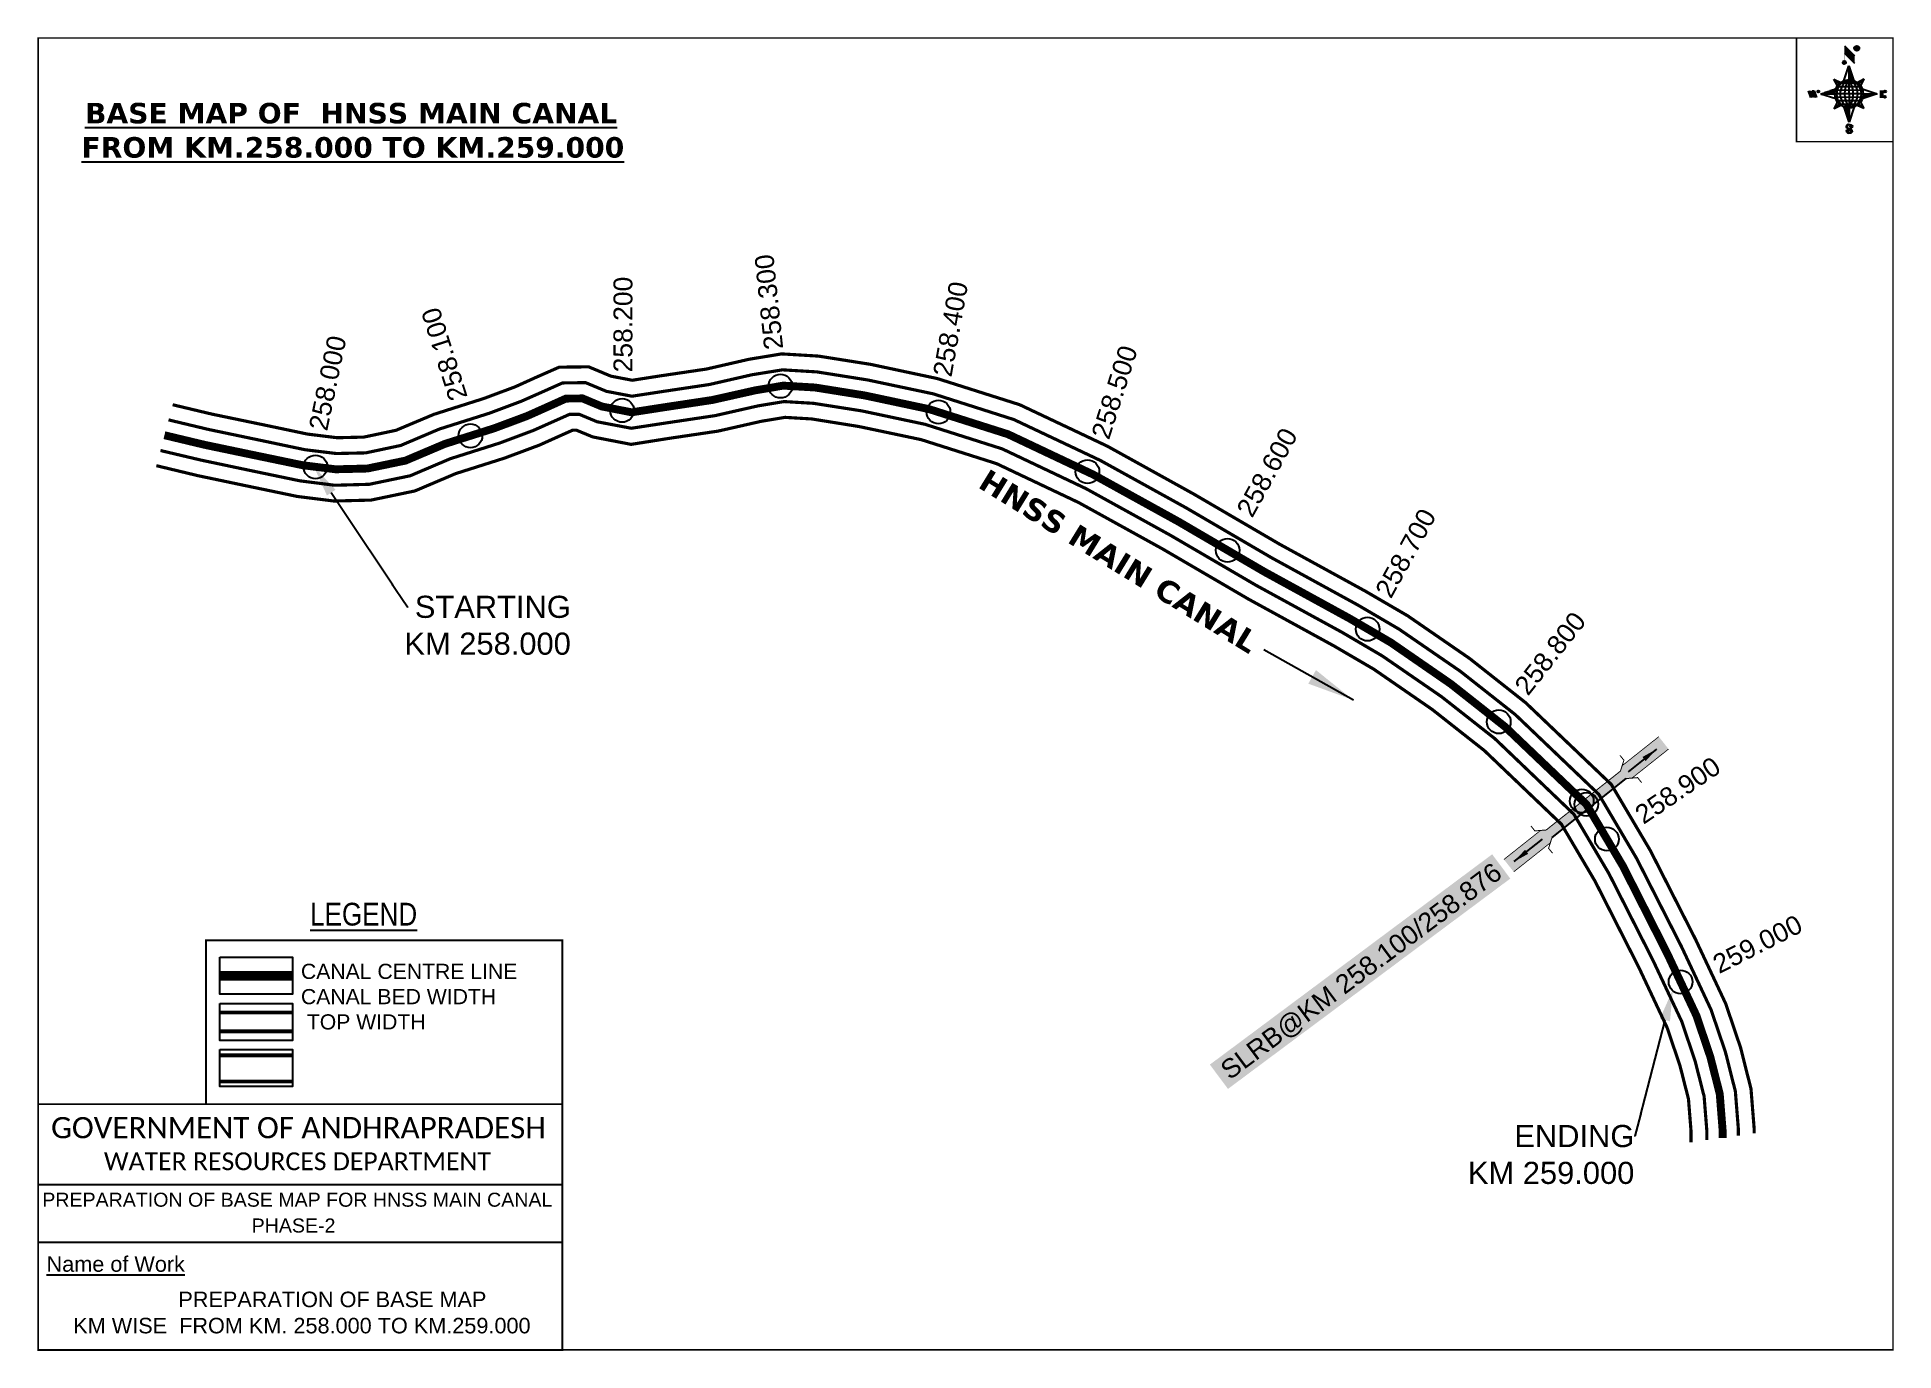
# Model space of a CAD drawing. Header units: inches. Extents: x 759271 to 760448, y 1609255 to 1610087.
import ezdxf
from ezdxf import colors
from ezdxf.entities.mleader import LeaderData, LeaderLine
from ezdxf.enums import TextEntityAlignment as Align
from ezdxf.math import Vec2, Vec3

# ---------------------------------------------------------------- set-up
doc = ezdxf.new("R2010")
doc.units = ezdxf.units.IN
doc.header["$LTSCALE"] = 15
doc.header["$MEASUREMENT"] = 0
doc.header["$PDMODE"] = 32
doc.header["$PDSIZE"] = 15
doc.linetypes.add('ACAD_ISO02W100', pattern=[15, 12, -3])
doc.linetypes.add('HIDDEN2', pattern=[0.1875, 0.125, -0.0625])
for name, color, linetype in [('AQUADUCT', 1, 'Continuous'), ('bord', 1, 'Continuous'), ('CANAL1', 7, 'Continuous'), ('CSMark', 72, 'Continuous'), ('DCBMS', 232, 'Continuous'), ('PAGE', 7, 'Continuous'), ('STRUCTURE', 5, 'Continuous'), ('TEXT', 6, 'Continuous')]:
    doc.layers.add(name, color=color, linetype=linetype)
doc.styles.add('ARIALN', font='ARIALN.TTF')
doc.styles.get("Standard").update_dxf_attribs({"font": 'arial.ttf'})
doc.dimstyles.get("Standard").update_dxf_attribs({"dimtxt": 20, "dimasz": 0.18, "dimexe": 0.18, "dimexo": 0.0625, "dimgap": 0.09, "dimtad": 0, "dimtih": 1, "dimtoh": 1, "dimdec": 4, "dimzin": 0, "dimdsep": 46, "dimtxsty": 'Standard', "dimcen": 0.09, "dimadec": 0, "dimazin": 0, "dimtfac": 1, "dimtdec": 4, "dimtofl": 0, "dimtmove": 0, "dimatfit": 3, "dimfxl": 1, "dimtolj": 1, "dimtzin": 0, "dimarcsym": 0})
pattern_1 = [(267.297113149, (-8720374.938, 50637915.138), (10.5367255337, -0.497431438), [])]
pattern_2 = [(357.297113149, (-8720374.938, 50637915.138), (0.497431438, 10.5367255337), [])]

# ---------------------------------------------------------------- blocks, each defined once
blk = doc.blocks.new('*X26')
at = {"color": 0, "linetype": 'Continuous'}
for p, q in [((6321.6, 240.5), (6322.3, 241.2)), ((6321.6, 240.3), (6322.3, 241)), ((6321.6, 240.1), (6322.3, 240.8)), ((6321.6, 239.9), (6322.4, 240.7)), ((6321.6, 239.8), (6322.4, 240.6)), ((6321.6, 239.6), (6322.5, 240.5)), ((6321.6, 239.4), (6322.5, 240.3)), ((6321.6, 239.2), (6322.6, 240.2)), ((6321.7, 239.1), (6322.6, 240.1)), ((6321.8, 240.8), (6322.4, 241.4)), ((6321.8, 239), (6322.7, 240)), ((6321.8, 239), (6322.8, 239.9)), ((6321.9, 238.9), (6322.9, 239.8)), ((6322, 238.8), (6323, 239.7)), ((6322.1, 241.3), (6322.4, 241.6)), ((6322.1, 238.7), (6323.1, 239.6)), ((6322.2, 238.6), (6323.1, 239.6)), ((6322.3, 238.5), (6323.2, 239.5)), ((6322.4, 238.5), (6323.3, 239.4)), ((6322.5, 238.4), (6323.4, 239.3)), ((6322.7, 238.4), (6323.6, 239.3)), ((6322.8, 238.3), (6323.7, 239.2)), ((6322.9, 238.3), (6323.8, 239.1)), ((6323.1, 238.2), (6323.9, 239.1)), ((6323.2, 238.2), (6324, 239)), ((6323.3, 238.2), (6324.2, 239)), ((6323.5, 238.1), (6324.3, 238.9)), ((6323.7, 238.1), (6324.4, 238.9)), ((6323.8, 238.1), (6324.6, 238.8)), ((6324.1, 238.2), (6324.7, 238.8)), ((6324.3, 238.3), (6324.9, 238.8)), ((6324.6, 238.3), (6325.1, 238.8)), ((6324.8, 238.4), (6325.2, 238.8)), ((6325.1, 238.5), (6325.4, 238.8)), ((6325.4, 238.6), (6325.6, 238.8))]:
    blk.add_line(p, q, dxfattribs=at)
blk = doc.blocks.new('*X25')
at = {"color": 0, "linetype": 'Continuous'}
for p, q in [((6324.4, 240.3), (6324.5, 240.4)), ((6324.6, 240.3), (6324.8, 240.5)), ((6324.7, 240.2), (6325, 240.5)), ((6324.8, 240.2), (6325.2, 240.6)), ((6325, 240.1), (6325.5, 240.6)), ((6325.1, 240.1), (6325.6, 240.6)), ((6325.2, 240), (6325.8, 240.6)), ((6325.3, 240), (6326, 240.6)), ((6325.4, 239.9), (6326.1, 240.6)), ((6325.5, 239.8), (6326.2, 240.5)), ((6325.6, 239.8), (6326.3, 240.5)), ((6325.7, 239.7), (6326.5, 240.4)), ((6325.9, 239.6), (6326.6, 240.3)), ((6326, 239.5), (6326.7, 240.3)), ((6326, 239.4), (6326.8, 240.2)), ((6326.1, 239.3), (6327, 240.2)), ((6326.2, 239.3), (6327.1, 240.1)), ((6326.3, 239.2), (6327.1, 240)), ((6326.4, 239.1), (6327.2, 239.9)), ((6326.5, 239), (6327.3, 239.8)), ((6326.5, 238.9), (6327.4, 239.7)), ((6326.6, 238.8), (6327.5, 239.6)), ((6326.7, 238.7), (6327.5, 239.5)), ((6326.8, 238.6), (6327.6, 239.4)), ((6326.8, 238.5), (6327.7, 239.3)), ((6326.8, 236.5), (6327.4, 237)), ((6326.9, 238.3), (6327.8, 239.2)), ((6326.9, 238.2), (6327.9, 239.1)), ((6326.9, 236.8), (6327.6, 237.4)), ((6327, 238.1), (6327.8, 239)), ((6327, 237.9), (6327.8, 238.8)), ((6327, 237.8), (6327.8, 238.6)), ((6327, 237.6), (6327.8, 238.4)), ((6327, 237.4), (6327.8, 238.2)), ((6327, 237.3), (6327.8, 238)), ((6327, 237.1), (6327.8, 237.9))]:
    blk.add_line(p, q, dxfattribs=at)
blk = doc.blocks.new('H')
at = {"layer": 'bord', "extrusion": (0.000427885, 0.004792, 0.999988)}
h = blk.add_hatch(dxfattribs=at)
h.set_pattern_fill('LINE', color=8, scale=84.387686, angle=-2.7029, style=0)
h.set_pattern_definition(pattern_2)
h.paths.add_polyline_path([(-492, 786, -0.090992), (-448, 775), (-486, 912)])
h = blk.add_hatch(dxfattribs=at)
h.set_pattern_fill('LINE', color=8, scale=84.387686, angle=-92.7029, style=0)
h.set_pattern_definition(pattern_1)
h.paths.add_polyline_path([(-625, 665, -0.090992), (-615, 710), (-751, 671)])
h = blk.add_hatch(dxfattribs=at)
h.set_pattern_fill('LINE', color=8, scale=84.387686, angle=-2.7029, style=0)
h.set_pattern_definition(pattern_2)
h.paths.add_polyline_path([(-504, 533, -0.090992), (-549, 543), (-510, 406)])
h = blk.add_hatch(dxfattribs=at)
h.set_pattern_fill('LINE', color=8, scale=84.387686, angle=-92.7029, style=0)
h.set_pattern_definition(pattern_1)
h.paths.add_polyline_path([(-246, 647), (-372, 653, -0.090992), (-382, 609)])
for p, q in [((-519, 1020, -1217), (-435, 927, -1216)), ((-516, 1087, -1217), (-432, 994, -1217)), ((-538, 774, -1216), (-487, 906, -1216)), ((-487, 906, -1216), (-493, 780, -1216)), ((-487, 906, -1216), (-448, 769, -1216)), ((-865, 701, -1215), (-847, 638, -1215)), ((-847, 700, -1215), (-829, 637, -1215)), ((-829, 699, -1215), (-811, 636, -1215)), ((-829, 699, -1215), (-811, 698, -1215)), ((-811, 698, -1215), (-794, 635, -1215)), ((-752, 665, -1215), (-615, 704, -1215)), ((-627, 794, -1216), (-567, 760, -1216)), ((-627, 794, -1216), (-584, 747, -1215)), ((-599, 731, -1215), (-627, 794, -1216)), ((-421, 753, -1216), (-359, 781, -1216)), ((-359, 781, -1216), (-405, 739, -1216)), ((-359, 781, -1216), (-392, 721, -1215)), ((-379, 693, -1215), (-246, 641, -1215)), ((-213, 669, -1215), (-217, 601, -1215)), ((-752, 665, -1215), (-625, 659, -1215)), ((-619, 614, -1215), (-752, 665, -1215)), ((-639, 526, -1214), (-606, 585, -1215)), ((-639, 526, -1214), (-593, 568, -1215)), ((-577, 553, -1215), (-639, 526, -1214)), ((-511, 400, -1214), (-549, 537, -1214)), ((-460, 533, -1215), (-511, 400, -1214)), ((-505, 527, -1214), (-511, 400, -1214)), ((-371, 513, -1214), (-431, 546, -1215)), ((-371, 513, -1214), (-414, 560, -1215)), ((-399, 576, -1215), (-371, 513, -1214)), ((-246, 641, -1215), (-383, 603, -1215)), ((-373, 647, -1215), (-246, 641, -1215)), ((-197, 600, -1215), (-194, 668, -1215))]:
    blk.add_line(p, q, dxfattribs=at)
at = {"layer": 'bord', "color": 8, "linetype": 'ByBlock', "extrusion": (0.000427885, 0.004792, 0.999988)}
for p, q in [((-375, 679, -1215), (-620, 691, -1215)), ((-386, 711, -1215), (-605, 722, -1215)), ((-411, 744, -1216), (-578, 752, -1216)), ((-493, 780, -1216), (-505, 527, -1214)), ((-373, 647, -1215), (-625, 659, -1215)), ((-378, 616, -1215), (-623, 628, -1215)), ((-392, 585, -1215), (-611, 595, -1215)), ((-420, 555, -1215), (-587, 562, -1215))]:
    blk.add_line(p, q, dxfattribs=at)
at = {"layer": 'bord', "extrusion": (0.000427885, 0.004792, 0.999988), "elevation": -1212}
for points, const_width in [([(-522, 960), (-516, 1093)], 1.61), ([(-434, 933), (-428, 1066)], 1.61), ([(-870, 707), (-846, 706)], 0.642), ([(-829, 643), (-821, 678)], 0.642), ([(-793, 641), (-782, 694)], 0.642), ([(-223, 676), (-174, 673)], 0.706), ([(-829, 643), (-855, 644)], 0.642), ([(-811, 642), (-784, 641)], 0.642), ([(-177, 605), (-226, 607)], 0.706), ([(-195, 645), (-185, 644)], 0.706)]:
    blk.add_lwpolyline(points, dxfattribs=dict(at, const_width=const_width))
for points, const_width in [([(-414, 1073, 1), (-398, 1058, 1)], 22.3), ([(-530, 950, 1), (-520, 939, 1)], 14.8), ([(-776, 697, 1), (-769, 690, 1)], 8.9), ([(-180, 618, 1), (-173, 611, 1)], 9.79), ([(-178, 667, 1), (-171, 660, 1)], 9.79), ([(-490, 362, 1), (-498, 369, 1)], 11.1), ([(-525, 322, 1), (-533, 329, 1)], 11.1)]:
    blk.add_lwpolyline(points, format="xyb", close=True, dxfattribs=dict(at, const_width=const_width))
for points in [[(-537, 317), (-531, 310), (-520, 307), (-505, 307), (-494, 310), (-486, 318), (-487, 326), (-491, 333), (-494, 336), (-503, 341), (-522, 347), (-530, 352), (-534, 355), (-537, 363), (-537, 373), (-530, 381), (-520, 384), (-504, 384), (-493, 380), (-487, 373)], [(-522, 348), (-526, 354), (-528, 361), (-528, 371), (-526, 375), (-521, 381), (-515, 384)], [(-505, 307), (-499, 312), (-497, 319), (-497, 327), (-501, 335), (-509, 343)]]:
    blk.add_lwpolyline(points, dxfattribs=at)
at = {"layer": 'bord', "extrusion": (0.000427885, 0.004792, 0.999988)}
for centre, radius in [((-406, 1065, -1212), 22.3), ((-525, 944, -1212), 14.8), ((-773, 694, -1212), 8.9), ((-498, 659, -1212), 127), ((-177, 615, -1212), 9.79), ((-174, 663, -1212), 9.79), ((-494, 365, -1212), 11.1), ((-529, 325, -1212), 11.1)]:
    blk.add_circle(centre, radius, dxfattribs=at)
at = {"layer": 'bord', "color": 8, "linetype": 'ByBlock', "extrusion": (0.000427885, 0.004792, 0.999988)}
for centre, radius, start, end in [((-482, 658, -1212), 128, 94.9254, 259.6691), ((-437, 656, -1212), 141, 113.2864, 241.308), ((-316, 651, -1212), 222, 142.5892, 212.0053), ((-560, 662, -1212), 141, 293.2864, 61.308), ((-681, 668, -1212), 222, 322.5892, 32.0053), ((-515, 660, -1212), 128, 274.9254, 79.6691)]:
    blk.add_arc(centre, radius, start, end, dxfattribs=at)
at = {"layer": 'bord', "extrusion": (0.000427885, 0.004792, 0.999988)}
for points in [[(-516, 1093, -1212), (-431, 1000, -1212), (-519, 1026, -1212), (-434, 933, -1212)], [(-864, 707, -1212), (-846, 706, -1212), (-846, 644, -1212), (-829, 643, -1212)], [(-829, 705, -1212), (-811, 704, -1212), (-811, 642, -1212), (-793, 641, -1212)], [(-193, 674, -1212), (-197, 606, -1212), (-213, 675, -1212), (-216, 607, -1212)]]:
    blk.add_solid(points, dxfattribs=at)
at = {"layer": 'bord', "extrusion": (0.000427885, 0.004792, 0.999988), "xscale": 7.977342409717546, "yscale": 7.977342408231451, "zscale": 7.977342408476333, "rotation": 138.0840426661453}
for name, p in [('*X25', (38301, -31929, -1212)), ('*X26', (38314, -31951, -1212))]:
    blk.add_blockref(name, p, dxfattribs=at)
blk = doc.blocks.new('SLB')
at = {"layer": 'STRUCTURE'}
h = blk.add_hatch(dxfattribs=at)
h.set_pattern_fill('DOTS', color=6, scale=20, angle=320.3722, style=0)
h.set_pattern_definition([(320.372247934, (-159.4327, -72.9564), (1.2786241598, 0.5641323054), [0, -1.25])])
h.paths.add_polyline_path([(769699.5, 1706871.1), (769699.5, 1706861.1), (769729.1, 1706861.1), (769732.1, 1706863.1), (769792.1, 1706863.1), (769795.1, 1706861.1), (769824.7, 1706861.1), (769824.7, 1706871.1), (769795.1, 1706871.1), (769792.1, 1706869.1), (769732.1, 1706869.1), (769729.1, 1706871.1)])
at = {"layer": 'STRUCTURE', "color": 6, "linetype": 'ACAD_ISO02W100', "ltscale": 0.5, "const_width": 0.5}
for points in [[(769699.5, 1706871.1), (769729.1, 1706871.1)], [(769795.1, 1706871.1), (769824.7, 1706871.1)], [(769699.5, 1706861.1), (769729.1, 1706861.1)], [(769795.1, 1706861.1), (769824.7, 1706861.1)]]:
    blk.add_lwpolyline(points, dxfattribs=at)
at = {"layer": 'STRUCTURE', "color": 6, "const_width": 0.628}
for points in [[(769726.1, 1706877.1), (769726.1, 1706873.1), (769732.1, 1706869.1), (769792.1, 1706869.1), (769798.1, 1706873.1), (769798.1, 1706877.1)], [(769726.1, 1706855.1), (769726.1, 1706859.1), (769732.1, 1706863.1), (769792.1, 1706863.1), (769798.1, 1706859.1), (769798.1, 1706855.1)]]:
    blk.add_lwpolyline(points, dxfattribs=at)
at = {"layer": 'STRUCTURE', "color": 6}
blk.add_lwpolyline([(769732.1, 1706863.1), (769792.1, 1706863.1)], dxfattribs=at)
blk.add_lwpolyline([(769732.1, 1706863.1), (769792.1, 1706863.1)], dxfattribs=at)
at = {"layer": 'STRUCTURE', "color": 0}
blk.add_circle((769762.1, 1706866.1), 1.24, dxfattribs=at)
for points in [[(769703.8, 1706866), (769726.7, 1706866)], [(769818.6, 1706865.8), (769795.7, 1706865.8)]]:
    blk.add_leader(points, dimstyle='Standard', override={"dimasz": 10, "dimgap": 0.09, "dimtad": 0}, dxfattribs=at)

msp = doc.modelspace()

# ---------------------------------------------------------------- linework, layer by layer
at = {"layer": 'CANAL1', "color": 5, "const_width": 2}
for points in [[(759354.6, 1609844.4), (759379.7, 1609838.4), (759411.2, 1609831.8), (759441.1, 1609825.5), (759460.9, 1609823.1), (759479.5, 1609823.5), (759501.7, 1609828.2), (759526.2, 1609838.6), (759557.8, 1609848.6), (759578.1, 1609856.2), (759591.2, 1609862), (759604.2, 1609867.8), (759618.8, 1609868), (759632, 1609862.5), (759648.2, 1609859.4), (759667.8, 1609862.4), (759697.2, 1609866.8), (759724.3, 1609873), (759743.6, 1609876.1), (759765.4, 1609874.8), (759797.5, 1609869.7), (759839.1, 1609860.9), (759890.2, 1609844.6), (759945, 1609818.7), (759999.3, 1609788.7), (760053.6, 1609757), (760108, 1609727.2), (760134.3, 1609711.8), (760173, 1609685.2), (760207.9, 1609657.7), (760260.8, 1609607.2), (760284.7, 1609566.7), (760313.1, 1609510.9), (760331.9, 1609470.8), (760341, 1609444), (760347.3, 1609419.1), (760349.2, 1609395.2), (760349.2, 1609391)], [(759349.5, 1609825), (759375.3, 1609818.9), (759407.1, 1609812.2), (759437.8, 1609805.8), (759459.9, 1609803), (759481.8, 1609803.6), (759507.7, 1609809), (759533.1, 1609819.8), (759564.3, 1609829.7), (759585.7, 1609837.7), (759599.4, 1609843.8), (759608.6, 1609847.9), (759614.9, 1609847.9), (759626.2, 1609843.2), (759647.8, 1609839.1), (759670.8, 1609842.6), (759700.9, 1609847.1), (759728.2, 1609853.3), (759744.6, 1609856), (759763.2, 1609854.9), (759793.8, 1609850.1), (759833.9, 1609841.6), (759882.9, 1609826), (759935.8, 1609800.9), (759989.4, 1609771.3), (760043.7, 1609739.6), (760098.2, 1609709.8), (760123.6, 1609694.9), (760161.1, 1609669.1), (760194.8, 1609642.6), (760245, 1609594.6), (760267.2, 1609557), (760295.1, 1609502.1), (760313.3, 1609463.4), (760321.8, 1609438.3), (760327.5, 1609415.9), (760329.2, 1609394.5), (760329.2, 1609388.2)]]:
    msp.add_lwpolyline(points, dxfattribs=at)
at = {"layer": 'CANAL1', "color": 200, "const_width": 2}
for points in [[(759357.2, 1609854), (759381.9, 1609848.1), (759413.2, 1609841.6), (759442.7, 1609835.4), (759461.4, 1609833.1), (759478.3, 1609833.5), (759498.7, 1609837.8), (759522.7, 1609847.9), (759554.5, 1609858), (759574.3, 1609865.4), (759587.1, 1609871.2), (759602.1, 1609877.8), (759620.8, 1609878), (759634.9, 1609872.1), (759648.4, 1609869.5), (759666.3, 1609872.3), (759695.4, 1609876.6), (759722.4, 1609882.8), (759743.1, 1609886.2), (759766.4, 1609884.8), (759799.3, 1609879.6), (759841.6, 1609870.6), (759893.9, 1609854), (759949.5, 1609827.7), (760004.2, 1609797.4), (760058.5, 1609765.7), (760112.9, 1609735.9), (760139.7, 1609720.3), (760178.9, 1609693.3), (760214.5, 1609665.2), (760268.7, 1609613.5), (760293.5, 1609571.5), (760322.1, 1609515.3), (760341.2, 1609474.6), (760350.6, 1609446.8), (760357.2, 1609420.7), (760359.2, 1609395.6), (760359.2, 1609392.5)], [(759346.9, 1609815.4), (759373.1, 1609809.1), (759405, 1609802.4), (759436.2, 1609795.9), (759459.4, 1609793), (759482.9, 1609793.6), (759510.7, 1609799.4), (759536.6, 1609810.4), (759567.5, 1609820.2), (759589.5, 1609828.4), (759603.5, 1609834.7), (759610.7, 1609837.9), (759613, 1609837.9), (759623.4, 1609833.6), (759647.7, 1609828.9), (759672.4, 1609832.8), (759702.8, 1609837.3), (759730.1, 1609843.5), (759745.2, 1609846), (759762.1, 1609845), (759792, 1609840.2), (759831.4, 1609831.9), (759879.2, 1609816.7), (759931.3, 1609792), (759984.5, 1609762.6), (760038.8, 1609730.9), (760093.2, 1609701.1), (760118.2, 1609686.5), (760155.2, 1609661), (760188.2, 1609635), (760237.1, 1609588.3), (760258.4, 1609552.2), (760286.1, 1609497.7), (760304, 1609459.6), (760312.2, 1609435.4), (760317.6, 1609414.2), (760319.2, 1609394.1), (760319.2, 1609386.8)]]:
    msp.add_lwpolyline(points, dxfattribs=at)
at = {"layer": 'CANAL1', "color": 1, "linetype": 'HIDDEN2', "ltscale": 8, "const_width": 5}
msp.add_lwpolyline([(759352, 1609834.7), (759377.5, 1609828.6), (759409.1, 1609822), (759439.5, 1609815.7), (759460.4, 1609813.1), (759480.6, 1609813.6), (759504.7, 1609818.6), (759529.7, 1609829.2), (759561, 1609839.1), (759581.9, 1609846.9), (759595.3, 1609852.9), (759606.4, 1609857.9), (759616.9, 1609858), (759629.1, 1609852.9), (759648, 1609849.2), (759669.3, 1609852.5), (759699.1, 1609857), (759726.3, 1609863.1), (759744.1, 1609866.1), (759764.3, 1609864.9), (759795.6, 1609859.9), (759836.5, 1609851.2), (759886.5, 1609835.3), (759940.4, 1609809.8), (759994.4, 1609780), (760048.7, 1609748.3), (760103.1, 1609718.5), (760129, 1609703.4), (760167.1, 1609677.1), (760201.3, 1609650.1), (760252.9, 1609600.9), (760252.9, 1609600.9), (760276, 1609561.9), (760304.1, 1609506.5), (760322.6, 1609467.1), (760331.4, 1609441.1), (760337.4, 1609417.5), (760339.2, 1609394.8), (760339.2, 1609389.6)], dxfattribs=at)
at = {"layer": 'CANAL1', "color": 1, "linetype": 'HIDDEN2', "ltscale": 100, "const_width": 6, "elevation": -0.4}
msp.add_lwpolyline([(759433.1, 1609492.3), (759387.1, 1609492.3)], dxfattribs=at)
at = {"layer": 'CANAL1', "color": 5, "const_width": 2.4, "elevation": -0.4}
for points in [[(759433.1, 1609469.1), (759387.1, 1609469.1)], [(759433.1, 1609457.1), (759387.1, 1609457.1)]]:
    msp.add_lwpolyline(points, dxfattribs=at)
at = {"layer": 'CANAL1', "color": 200, "const_width": 2.4, "elevation": -0.4}
for points in [[(759433.1, 1609441.9), (759387.1, 1609441.9)], [(759433.1, 1609425.4), (759387.1, 1609425.4)]]:
    msp.add_lwpolyline(points, dxfattribs=at)
at = {"layer": 'CSMark', "color": 3}
for p in [(759742.3, 1609865.8), (759642, 1609850.4), (759842.4, 1609849.4), (759545.9, 1609834.3), (759447.7, 1609814.6), (759936.8, 1609811.6), (760025.6, 1609761.8), (760114.3, 1609711.9), (760197.4, 1609653.2), (760252.9, 1609600.9), (760265.9, 1609578.9), (760312.6, 1609488.4)]:
    msp.add_point(p, dxfattribs=at)
at = {"layer": 'CSMark', "color": 2}
msp.add_point((760250, 1609603), dxfattribs=at)
at = {"layer": 'PAGE', "const_width": 1}
msp.add_lwpolyline([(759272, 1609255.3), (760447.2, 1609255.3), (760447.2, 1610086.3), (759272, 1610086.3), (759272, 1609255.3)], dxfattribs=at)
at = {"layer": 'PAGE'}
for points, const_width in [([(760447.2, 1610086.3), (760386.1, 1610086.3), (760386.1, 1610020.6), (760447.2, 1610020.6)], 1), ([(759378.3, 1609514.8), (759604.1, 1609514.8), (759604.1, 1609411), (759378.3, 1609411)], 1.2), ([(759272, 1609411), (759604.1, 1609411), (759604.1, 1609255.3), (759272, 1609255.3)], 1.2)]:
    msp.add_lwpolyline(points, close=True, dxfattribs=dict(at, const_width=const_width))
at = {"layer": 'PAGE', "elevation": -0.4}
for points in [[(759387.1, 1609504.1), (759433.1, 1609504.1), (759433.1, 1609480.6), (759387.1, 1609480.6)], [(759387.1, 1609474.8), (759433.1, 1609474.8), (759433.1, 1609451.3), (759387.1, 1609451.3)], [(759387.1, 1609445.6), (759433.1, 1609445.6), (759433.1, 1609422.1), (759387.1, 1609422.1)]]:
    msp.add_lwpolyline(points, close=True, dxfattribs=at)
at = {"layer": 'PAGE'}
for points in [[(759272, 1609360), (759604.1, 1609360)], [(759272, 1609323.6), (759604.1, 1609323.6)]]:
    msp.add_lwpolyline(points, dxfattribs=at)

# ---------------------------------------------------------------- block references
at = {"layer": 'AQUADUCT', "color": 1, "xscale": 0.0703495379661093, "yscale": 0.07034953800030053, "zscale": 0.07034953795990817, "rotation": 3.078330607406165}
msp.add_blockref('H', (760456.8, 1610006.9, 85.4), dxfattribs=at)
at = {"layer": 'STRUCTURE', "color": 0, "rotation": 38.40372046453924}
msp.add_blockref('SLB', (1217329.3, -206165.2), dxfattribs=at)

# ---------------------------------------------------------------- texts
at = {"layer": 'CANAL1', "insert": (759873.3, 1609814.4), "char_height": 14, "width": 205.129, "attachment_point": 1, "rotation": 328.3994}
msp.add_mtext('\\pi0.96322;{\\fVerdana|b1|i0|c0|p34;HNSS MAIN CANAL}', dxfattribs=at)
at = {"layer": 'CSMark', "color": 1}
for s, rotation, p in [('258.300', 96.0021, (759738.1, 1609888.9)), ('258.200', 89.9859, (759642.5, 1609874.5)), ('258.400', 79.8803, (759844.7, 1609872.1)), ('258.100', 107.6036, (759538.5, 1609857.1)), ('258.000', 78.2292, (759449.2, 1609838.1)), ('258.500', 72.3466, (759944.7, 1609833.1)), ('258.600', 61.0669, (760035.9, 1609784.7)), ('258.700', 61.2359, (760123.8, 1609733.5)), ('258.800', 51.7319, (760211.2, 1609672.8)), ('258.900', 34.2087, (760285.7, 1609592.8)), ('259.000', 26.934, (760334.3, 1609498.7))]:
    msp.add_text(s, height=12, rotation=rotation, dxfattribs=at).set_placement(p, align=Align.MIDDLE_LEFT)
at = {"layer": 'PAGE', "extrusion": (0.000201441, 0.004807, 0.999988), "style": 'ARIALN'}
msp.add_text('%%ULEGEND', height=14.4, rotation=359.9999, dxfattribs=at).set_placement((759478.2, 1609512, 7889.7), align=Align.MIDDLE)
at = {"layer": 'PAGE', "extrusion": (0.000201441, 0.004807, 0.999988)}
for s, height, p in [('PREPARATION OF BASE MAP FOR HNSS MAIN CANAL', 8.878, (759274.6, 1609326.7, 7888.8)), ('%%UName of Work', 9.822, (759277.3, 1609285.5, 7887.5))]:
    msp.add_text(s, height=height, rotation=359.9999, dxfattribs=at).set_placement(p)
for s, height, p in [('PHASE-2', 8.88, (759433.8, 1609314.8, 7888.7)), ('PREPARATION OF BASE MAP', 9.822, (759458.4, 1609268, 7887.5)), ('KM WISE  FROM KM. 258.000 TO KM.259.000', 9.822, (759439.1, 1609251.4, 7887.5))]:
    msp.add_text(s, height=height, rotation=359.9999, dxfattribs=at).set_placement(p, align=Align.MIDDLE_CENTER)
at = {"layer": 'PAGE', "extrusion": (0.000201441, 0.004807, 0.999988), "attachment_point": 1, "text_direction": (1, -1e-06, -0.000201)}
for s, insert, char_height, width in [('CANAL CENTRE LINE CANAL BED WIDTH {\\H2.3717x; }\\P TOP WIDTH{\\H1.9152x; }', (759438.5, 1609499.9, -0.4), 9.6, 168.926), ('\\pi3.5885;{\\fCalibri|b0|i0|c0|p34;\\H1.3333x;GOVERNMENT OF ANDHRAPRADESH\\P\\pi37.073;\\H0.83998x;WATER RESOURCES DEPARTMENT}', (759276.6, 1609402.8, -1.3), 10.059, 321.276)]:
    msp.add_mtext(s, dxfattribs=dict(at, insert=insert, char_height=char_height, width=width))
at = {"layer": 'STRUCTURE', "color": 5, "insert": (760019.4, 1609435.3), "char_height": 12, "width": 215.825, "attachment_point": 1, "rotation": 36.6769, "bg_fill": 1, "box_fill_scale": 1.3, "bg_fill_color": 7, "bg_fill_true_color": 16777215, "bg_fill_transparency": 4390977}
msp.add_mtext('\\pi0.44063;SLRB@KM 258.100/258.876', dxfattribs=at)
at = {"layer": 'TEXT', "color": 1, "insert": (759279.9, 1610045.2), "char_height": 13, "width": 379.826, "attachment_point": 1}
msp.add_mtext('\\pi21.755;{\\fVerdana|b1|i0|c0|p34;\\LBASE MAP OF  HNSS MAIN CANAL \\P\\pi19.564;FROM KM.258.000 TO KM.259.000}', dxfattribs=at)

# ---------------------------------------------------------------- leaders
at = {"layer": 'CANAL1'}
msp.add_leader([(760105.3, 1609666.9), (760048.6, 1609698.8)], dimstyle='Standard', override={"dimasz": 30, "dimgap": 0.09, "dimtad": 0}, dxfattribs=at)

# ---------------------------------------------------------------- next in the draw order: leaders
at = {"layer": 'DCBMS', "color": 5}
ml = msp.add_multileader_mtext('Standard', dxfattribs=at)
ml.set_content('STARTING  \\PKM 258.000', color=5)
ml.set_leader_properties()
ml.build(insert=Vec2(0, 0))
ml.multileader.update_dxf_attribs({"dogleg_length": 0.36, "arrow_head_size": 20})
ctx = ml.context
ctx.base_point, ctx.char_height, ctx.arrow_head_size, ctx.landing_gap_size, ctx.plane_origin = Vec3(759506.4, 1609725.9), 14, 20, 0.09, Vec3(759650, 1609938.2)
ctx.text_align_type = 2
notes = []
notes.append((ctx, [(1, (1, 1, 0), (759506, 1609725.9), (1, 0), 0.36, [(0, [(759446.6, 1609815)], 0, [])])]))
ctx.mtext.insert, ctx.mtext.width, ctx.mtext.alignment, ctx.mtext.flow_direction = Vec3(759609.5, 1609733), 109.049, 3, 5
ctx.mtext.has_bg_fill, ctx.mtext.bg_color, ctx.mtext.bg_scale_factor, ctx.mtext.bg_transparency, ctx.mtext.use_window_bg_color = 1, -1027028792, 1.5, 0, 1
ml = msp.add_multileader_mtext('Standard', dxfattribs=at)
ml.set_content('ENDING \\PKM 259.000', color=5)
ml.set_leader_properties()
ml.build(insert=Vec2(0, 0))
ml.multileader.update_dxf_attribs({"dogleg_length": 0.36, "arrow_head_size": 20})
ctx = ml.context
ctx.base_point, ctx.char_height, ctx.arrow_head_size, ctx.landing_gap_size, ctx.plane_origin = Vec3(760180.1, 1609390.7), 14, 20, 0.09, Vec3(760323.8, 1609603)
ctx.text_align_type = 2
notes.append((ctx, [(0, (1, 1, 0), (760283.7, 1609390.7), (-1, 0), 0.36, [(0, [(760307.7, 1609483.6)], 0, [])])]))
ctx.mtext.insert, ctx.mtext.width, ctx.mtext.alignment, ctx.mtext.flow_direction = Vec3(760283.3, 1609397.8), 109.049, 3, 5
ctx.mtext.has_bg_fill, ctx.mtext.bg_color, ctx.mtext.bg_scale_factor, ctx.mtext.bg_transparency, ctx.mtext.use_window_bg_color = 1, -1027028792, 1.5, 0, 1
for ctx, leaders in notes:
    for number, flags, end, landing, length, lines in leaders:
        leader = LeaderData()
        leader.index, (leader.has_last_leader_line, leader.has_dogleg_vector, leader.attachment_direction) = number, flags
        leader.last_leader_point, leader.dogleg_vector, leader.dogleg_length = Vec3(end), Vec3(landing), length
        for number, points, colour, breaks in lines:
            line = LeaderLine()
            line.index, line.vertices, line.color, line.breaks = number, Vec3.list(points), colors.encode_raw_color(colour), breaks
            leader.lines.append(line)
        ctx.leaders.append(leader)

doc.saveas('drawing.dxf')
